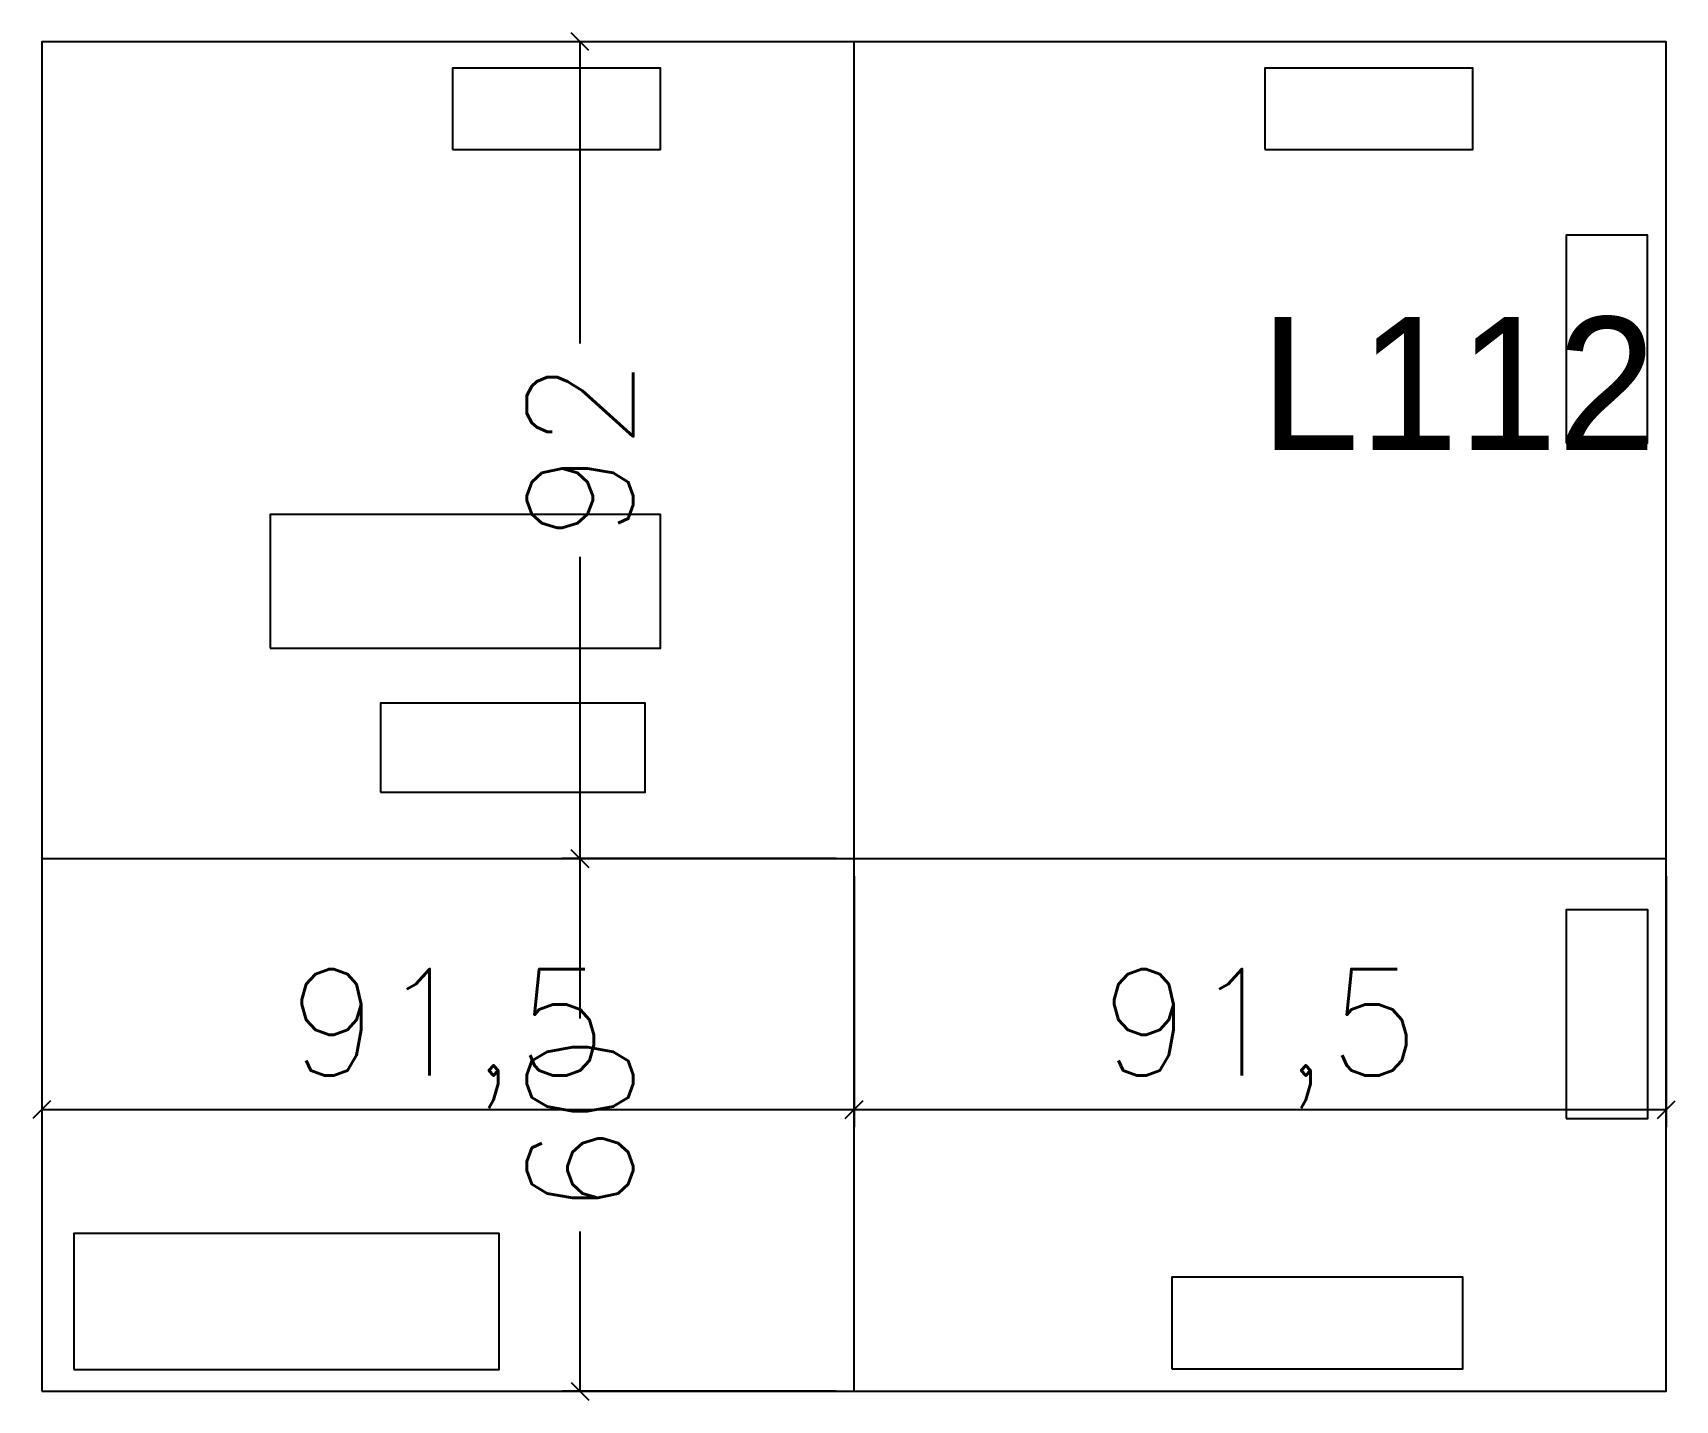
# Model space of a CAD drawing. Extents: x 5466 to 5651, y 2540 to 2694.
import ezdxf

# ---------------------------------------------------------------- set-up
doc = ezdxf.new("R2010")
doc.units = 0
for name, color, linetype in [('3', 2, 'Continuous'), ('COTA', 241, 'Continuous'), ('NOMENCLATURA', 7, 'Continuous'), ('PAINEIS', 6, 'Continuous')]:
    doc.layers.add(name, color=color, linetype=linetype)
doc.styles.add('Romans', font='romans.shx', dxfattribs={"height": 12})
doc.dimstyles.new('cotas', dxfattribs={"dimtxt": 9, "dimasz": 2, "dimexe": 2, "dimexo": 2, "dimgap": 2, "dimtad": 1, "dimdec": 1, "dimzin": 12, "dimtxsty": 'Romans', "dimblk": 'OBLIQUE', "dimcen": 2.5, "dimclrd": 4, "dimclre": 4, "dimclrt": 240, "dimazin": 3, "dimtfac": 1, "dimtmove": 0, "dimatfit": 3})

# ---------------------------------------------------------------- blocks, each defined once
blk = doc.blocks.new('_OBLIQUE')
at = {"color": 0, "linetype": 'BYBLOCK'}
blk.add_line((-0.5, -0.5), (0.5, 0.5), dxfattribs=at)

msp = doc.modelspace()

# ---------------------------------------------------------------- linework, layer by layer
at = {"layer": '3', "lineweight": 25}
for points in [[(5513.69, 2680.67), (5537.14, 2680.67), (5537.14, 2689.86), (5513.69, 2689.86)], [(5605.19, 2680.67), (5628.64, 2680.67), (5628.64, 2689.86), (5605.19, 2689.86)], [(5639.13, 2647.59), (5648.32, 2647.59), (5648.32, 2671.04), (5639.13, 2671.04)], [(5493.14, 2624.52), (5537.12, 2624.52), (5537.12, 2639.58), (5493.14, 2639.58)], [(5505.57, 2608.29), (5535.38, 2608.29), (5535.38, 2618.33), (5505.57, 2618.33)], [(5639.15, 2571.54), (5648.34, 2571.54), (5648.34, 2595.03), (5639.15, 2595.03)], [(5471.02, 2543.27), (5518.95, 2543.27), (5518.95, 2558.59), (5471.02, 2558.59)], [(5594.73, 2543.35), (5627.5, 2543.35), (5627.5, 2553.69), (5594.73, 2553.69)]]:
    msp.add_lwpolyline(points, close=True, dxfattribs=at)
at = {"layer": 'PAINEIS'}
for p, q in [((5558.92, 2540.82), (5558.92, 2692.82)), ((5467.42, 2600.82), (5650.42, 2600.82))]:
    msp.add_line(p, q, dxfattribs=at)
msp.add_lwpolyline([(5467.42, 2540.82), (5650.42, 2540.82), (5650.42, 2692.82), (5467.42, 2692.82)], close=True, dxfattribs=at)

# ---------------------------------------------------------------- texts
at = {"layer": 'NOMENCLATURA'}
msp.add_text('L112', height=15, dxfattribs=at).set_placement((5604.67, 2646.82))

# ---------------------------------------------------------------- dimensions: what is measured, and where the dimension line sits
at = {"layer": 'COTA'}
for base, p1, p2, location in [((5528.06, 2600.82), (5558.92, 2600.82), (5558.92, 2692.82), (5528.06, 2646.82)), ((5528.06, 2540.82), (5558.92, 2540.82), (5558.92, 2600.82), (5528.06, 2570.82))]:
    msp.add_linear_dim(base=base, p1=p1, p2=p2, angle=90, location=location, dimstyle='cotas', override={"dimtmove": 2}, dxfattribs=at).render()
for base, p1, p2 in [((5467.42, 2572.55), (5467.42, 2600.82), (5558.92, 2600.82)), ((5558.92, 2572.55), (5558.92, 2600.82), (5650.42, 2600.82))]:
    msp.add_linear_dim(base=base, p1=p1, p2=p2, dimstyle='cotas', dxfattribs=at).render()

doc.saveas('drawing.dxf')
